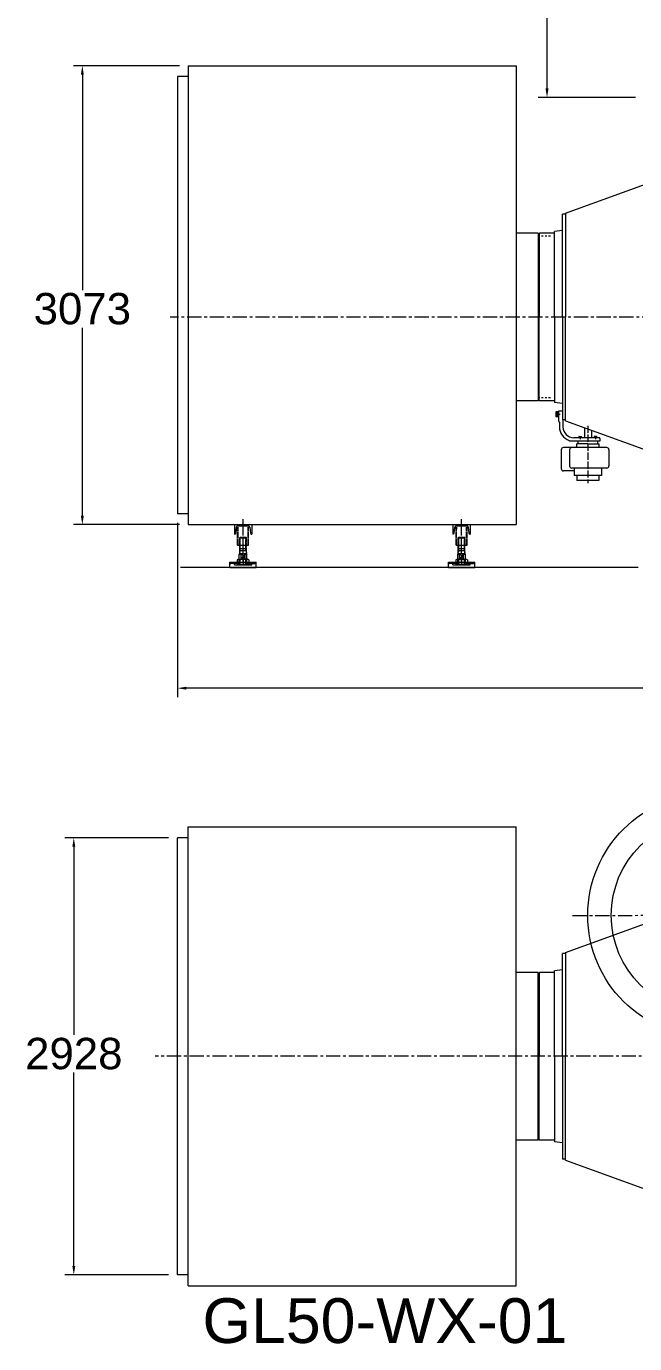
# Model space of a CAD drawing. Header units: millimetres. Extents: x -186 to 966092, y 1050 to 737262.
# Drawn here: x 657324 to 760856, y 198587 to 422723 of the extents above; entities that cross this region are included whole.
import ezdxf

# ---------------------------------------------------------------- set-up
doc = ezdxf.new("R2010")
doc.units = ezdxf.units.MM
doc.header["$LTSCALE"] = 25.4
for name, pattern in [('ACAD_ISO04W100', [30, 24, -3, 0, -3]), ('CENTER', [50.8, 31.75, -6.35, 6.35, -6.35]), ('EB_DASH', [6, 3, -3]), ('EB_DASHDOTDOT', [45, 30, -3, 3, -3, 3, -3])]:
    doc.linetypes.add(name, pattern=pattern)
doc.layers.get('Defpoints').update_dxf_attribs({"lineweight": 5})
doc.layers.add('CAXA1', color=5, linetype='CENTER', lineweight=5)
doc.layers.add('CAXAEB0', color=7, linetype='Continuous', lineweight=5)
doc.styles.add('Roman', font='arial.ttf')
doc.styles.get("Standard").update_dxf_attribs({"font": 'arial.ttf'})
doc.dimstyles.new('ISO-25', dxfattribs={"dimscale": 30, "dimtxt": 38.1, "dimasz": 38.1, "dimexe": 50.8, "dimexo": 50.8, "dimgap": 15.875, "dimtad": 1, "dimtih": 1, "dimtoh": 1, "dimdec": 1, "dimlfac": 0.03937, "dimdsep": 46, "dimtxsty": 'Standard', "dimcen": 63.5, "dimclrd": 7, "dimclre": 7, "dimclrt": 7, "dimadec": 0, "dimazin": 0, "dimtfac": 1, "dimtdec": 1, "dimtmove": 0, "dimatfit": 3, "dimfxl": 25.4, "dimlwd": 5, "dimlwe": 5, "dimarcsym": 0})

# ---------------------------------------------------------------- blocks, each defined once
blk = doc.blocks.new('*D247')
at = {"color": 7, "linetype": 'Continuous', "lineweight": 5, "transparency": 16777216}
for p, q in [((683369, 416027), (665331, 416027)), ((666855, 414503), (666855, 377857)), ((666855, 339461), (666855, 371454)), ((683369, 337937), (665331, 337937))]:
    blk.add_line(p, q, dxfattribs=at)
at = {"color": 7, "transparency": 16777216}
for points in [[(666601, 414503), (667109, 414503), (666855, 416027)], [(666601, 339461), (667109, 339461), (666855, 337937)]]:
    blk.add_solid(points, dxfattribs=at)
at = {"layer": 'Defpoints', "color": 0, "transparency": 16777216}
for p in [(666855, 416027), (684893, 416027), (684893, 337937)]:
    blk.add_point(p, dxfattribs=at)
at = {"color": 7, "lineweight": 5, "transparency": 16777216, "insert": (666855, 374656), "char_height": 5334, "attachment_point": 5, "style": 'Roman'}
blk.add_mtext('3073', dxfattribs=at)
blk = doc.blocks.new('*D253')
at = {"color": 7, "linetype": 'Continuous', "lineweight": 5, "transparency": 16777216}
for p, q in [((683034, 338272), (683034, 308589)), ((896978, 329276), (896978, 308589)), ((895454, 310113), (684558, 310113))]:
    blk.add_line(p, q, dxfattribs=at)
at = {"color": 7, "transparency": 16777216}
for points in [[(684558, 310367), (684558, 309859), (683034, 310113)], [(895454, 310367), (895454, 309859), (896978, 310113)]]:
    blk.add_solid(points, dxfattribs=at)
at = {"layer": 'Defpoints', "color": 0, "transparency": 16777216}
for p in [(683034, 339796), (896978, 330800), (683034, 310113)]:
    blk.add_point(p, dxfattribs=at)
at = {"color": 7, "lineweight": 5, "transparency": 16777216, "insert": (812088, 313257), "char_height": 5334, "attachment_point": 5, "style": 'Roman'}
blk.add_mtext('B', dxfattribs=at)
blk = doc.blocks.new('*D230')
at = {"color": 7, "linetype": 'Continuous', "lineweight": 5, "transparency": 16777216}
for p, q in [((751351, 507317), (744418, 507317)), ((745942, 505793), (745942, 465741)), ((745942, 412159), (745942, 459454)), ((761020, 410635), (744418, 410635))]:
    blk.add_line(p, q, dxfattribs=at)
at = {"color": 7, "transparency": 16777216}
for points in [[(745688, 505793), (746196, 505793), (745942, 507317)], [(745688, 412159), (746196, 412159), (745942, 410635)]]:
    blk.add_solid(points, dxfattribs=at)
at = {"layer": 'Defpoints', "color": 0, "transparency": 16777216}
for p in [(752875, 507317), (745942, 410635), (762544, 410635)]:
    blk.add_point(p, dxfattribs=at)
at = {"color": 7, "lineweight": 5, "transparency": 16777216, "insert": (745942, 462597), "char_height": 5334, "attachment_point": 5, "style": 'Roman'}
blk.add_mtext('F', dxfattribs=at)
blk = doc.blocks.new('*D233')
at = {"color": 7, "linetype": 'Continuous', "lineweight": 5, "transparency": 16777216}
for p, q in [((681510, 284660), (663878, 284660)), ((665402, 283136), (665402, 251114)), ((665402, 211813), (665402, 244715)), ((681510, 210289), (663878, 210289))]:
    blk.add_line(p, q, dxfattribs=at)
at = {"color": 7, "transparency": 16777216}
for points in [[(665148, 283136), (665656, 283136), (665402, 284660)], [(665148, 211813), (665656, 211813), (665402, 210289)]]:
    blk.add_solid(points, dxfattribs=at)
at = {"layer": 'Defpoints', "color": 0, "transparency": 16777216}
for p in [(665402, 284660), (683034, 284660), (683034, 210289)]:
    blk.add_point(p, dxfattribs=at)
at = {"color": 7, "lineweight": 5, "transparency": 16777216, "insert": (665402, 247914), "char_height": 5334, "attachment_point": 5, "style": 'Roman'}
blk.add_mtext('2928', dxfattribs=at)

msp = doc.modelspace()

# ---------------------------------------------------------------- linework, layer by layer
at = {"color": 7, "lineweight": 5}
for p, q in [((684893.26, 416026.54), (684893.26, 337936.78)), ((684893.26, 416026.54), (740697.06, 416026.54)), ((740697.06, 416026.54), (740697.06, 337936.78)), ((683033.98, 414167.26), (683033.98, 339796.06)), ((684893.26, 414167.26), (683033.98, 414167.26)), ((749109.28, 390917.29), (763343.09, 396097.62)), ((748580.41, 389717.68), (748580.41, 390777.52)), ((749109.28, 390777.52), (748580.41, 390777.52)), ((749109.28, 390917.29), (749109.28, 373263.1)), ((748580.41, 387988.15), (747204.54, 387806.99)), ((747204.54, 373263.1), (747204.54, 387797.27)), ((748580.41, 373263.1), (748580.41, 389717.68)), ((744415.62, 387523.78), (740697.06, 387523.78)), ((744415.62, 387523.78), (744415.62, 359002.43)), ((744675.92, 387523.78), (744601.55, 387449.41)), ((744601.55, 387449.41), (744601.55, 373263.1)), ((747204.54, 387523.78), (744675.92, 387523.78)), ((744601.55, 359076.8), (744601.55, 373263.1)), ((745868.13, 373263.1), (745868.13, 373263.22)), ((747204.54, 373263.1), (747204.54, 358719.22)), ((748580.38, 373263.1), (748580.41, 356473.86)), ((749109.28, 355608.91), (749109.28, 373263.1)), ((744415.62, 359002.43), (740697.06, 359002.43)), ((744675.92, 359002.43), (744601.55, 359076.8)), ((747204.54, 359002.43), (744675.92, 359002.43)), ((748580.41, 358538.05), (747204.54, 358719.22)), ((747464.84, 357105.99), (747464.84, 356287.91)), ((747836.7, 357105.99), (747464.84, 357105.99)), ((747836.7, 356896.45), (747464.84, 356896.45)), ((747836.7, 356497.45), (747464.84, 356497.45)), ((747836.7, 357105.99), (747836.7, 356287.91)), ((747836.7, 357054.47), (747911.07, 357054.47)), ((747911.07, 356677.34), (747836.7, 356743.39)), ((747911.07, 356649.13), (747836.7, 356715.18)), ((747911.07, 357254.77), (747911.07, 355469.79)), ((748580.41, 357254.75), (747911.07, 357254.77)), ((748580.41, 356473.86), (748580.41, 355748.69)), ((747836.7, 356287.91), (747464.84, 356287.91)), ((747836.7, 356339.44), (747911.07, 356339.44)), ((747911.07, 355469.79), (747911.07, 355469.79)), ((747911.07, 355469.79), (747948.25, 355469.79)), ((748059.81, 355358.24), (748059.81, 354577.34)), ((749109.28, 355748.69), (748580.41, 355748.69)), ((748654.78, 355748.69), (748654.78, 354577.34)), ((749109.28, 355608.91), (762227.52, 350834.59)), ((752298.97, 354448.04), (752298.97, 352718.06)), ((749770.35, 352158.27), (749770.35, 352123.09)), ((752893.94, 352123.09), (749770.35, 352123.09)), ((751592.44, 352718.06), (750514.06, 352718.06)), ((751220.59, 351676.86), (751220.59, 352123.09)), ((751360.03, 352903.99), (751360.03, 352718.06)), ((751397.22, 352941.17), (751787.67, 352941.17)), ((752893.94, 352718.06), (751592.44, 352718.06)), ((751824.85, 352903.99), (751824.85, 352718.06)), ((754195.43, 352718.06), (752893.94, 352718.06)), ((754939.1, 352123.09), (752893.94, 352123.09)), ((753488.91, 354014.97), (753488.91, 352718.06)), ((753963.02, 352903.99), (753963.02, 352718.06)), ((754390.66, 352941.17), (754000.21, 352941.17)), ((754827.54, 352718.06), (754195.43, 352718.06)), ((754427.84, 352903.99), (754427.84, 352718.06)), ((754567.29, 351676.86), (754567.29, 352123.09)), ((754939.1, 352606.5), (754939.1, 352123.09)), ((748375.89, 350672.85), (748375.89, 347465.4)), ((756091.9, 351044.71), (748747.74, 351044.71)), ((749783.71, 350672.85), (749783.71, 347932.04)), ((750997.47, 351044.71), (750997.47, 351676.86)), ((752893.94, 351676.86), (750997.47, 351676.86)), ((752893.94, 351676.86), (754790.4, 351676.86)), ((754790.4, 351044.71), (754790.4, 351676.86)), ((756463.76, 350672.85), (756463.76, 347932.04)), ((756091.9, 347560.19), (750155.56, 347560.19)), ((750579.95, 347560.19), (750579.95, 346313.97)), ((755207.92, 347560.19), (755207.92, 346313.97)), ((750579.95, 347093.54), (748747.74, 347093.54)), ((755207.92, 346313.97), (750579.95, 346313.97)), ((751024.77, 346313.97), (751024.77, 345466.87)), ((754763.1, 345466.87), (751024.77, 345466.87)), ((754763.1, 346313.97), (754763.1, 345466.87)), ((684893.26, 339796.06), (683033.98, 339796.06)), ((684893.26, 337936.78), (740697.06, 337936.78)), ((692727.64, 337936.78), (695702.48, 337936.78)), ((692727.64, 337936.78), (692727.64, 336337.8)), ((692819.86, 336337.8), (692727.64, 336337.8)), ((692967.86, 336471.74), (693068.99, 337482.97)), ((693364.99, 337750.86), (695065.13, 337750.86)), ((694215.06, 336226.25), (694215.06, 338048.34)), ((695361.14, 337482.97), (695462.26, 336471.74)), ((695610.26, 336337.8), (695702.48, 336337.8)), ((695702.48, 337936.78), (695702.48, 336337.8)), ((729913.24, 337936.78), (732888.08, 337936.78)), ((729913.24, 337936.78), (729913.24, 336337.8)), ((730005.46, 336337.8), (729913.24, 336337.8)), ((730153.46, 336471.74), (730254.59, 337482.97)), ((730550.59, 337750.86), (732250.73, 337750.86)), ((731400.66, 336226.25), (731400.66, 338048.34)), ((732546.74, 337482.97), (732647.86, 336471.74)), ((732795.86, 336337.8), (732888.08, 336337.8)), ((732888.08, 337936.78), (732888.08, 336337.8)), ((693285.42, 334470.91), (695144.7, 334470.91)), ((693657.28, 335717.59), (693731.65, 335791.96)), ((693657.28, 335717.59), (694772.84, 335717.59)), ((693657.28, 333008.57), (693657.28, 335717.59)), ((693727.72, 333527.9), (693731.65, 335791.96)), ((693731.65, 335791.96), (694698.47, 335791.96)), ((694772.84, 335717.59), (694698.47, 335791.96)), ((730471.02, 334470.91), (732330.3, 334470.91)), ((730842.88, 335717.59), (730917.25, 335791.96)), ((730842.88, 335717.59), (731958.44, 335717.59)), ((730842.88, 333008.57), (730842.88, 335717.59)), ((730913.32, 333527.9), (730917.25, 335791.96)), ((730917.25, 335791.96), (731884.07, 335791.96)), ((731958.44, 335717.59), (731884.07, 335791.96)), ((693227.48, 331979.28), (693227.48, 331224.7)), ((693474.38, 332053.79), (694955.75, 332053.79)), ((693638.68, 333008.57), (693564.31, 332934.2)), ((693564.31, 331409.59), (693564.31, 332934.2)), ((693564.31, 332934.2), (693879.87, 332934.2)), ((693638.68, 333901.03), (694791.44, 333901.03)), ((693638.68, 333008.57), (694791.44, 333008.57)), ((693657.28, 333529.17), (694772.84, 333529.17)), ((693727.72, 333527.9), (693657.28, 333188.83)), ((693721.27, 331224.7), (693721.27, 331979.28)), ((694550.25, 333008.57), (693879.87, 332116.12)), ((693879.87, 333008.57), (694550.25, 332116.12)), ((693879.87, 332116.12), (693879.87, 333008.57)), ((693879.87, 332116.12), (694550.25, 332116.12)), ((694215.06, 332128.31), (694215.06, 331038.62)), ((694550.25, 332116.12), (694550.25, 333008.57)), ((694550.25, 332934.2), (694865.81, 332934.2)), ((694702.4, 333527.9), (694772.84, 333188.83)), ((694708.85, 331224.7), (694708.85, 331979.28)), ((694791.44, 333008.57), (694865.81, 332934.2)), ((694865.81, 331409.59), (694865.81, 332934.2)), ((695202.64, 331979.28), (695202.64, 331224.7)), ((730413.08, 331979.28), (730413.08, 331224.7)), ((730659.98, 332053.79), (732141.35, 332053.79)), ((730824.28, 333008.57), (730749.91, 332934.2)), ((730749.91, 331409.59), (730749.91, 332934.2)), ((730749.91, 332934.2), (731065.47, 332934.2)), ((730824.28, 333901.03), (731977.04, 333901.03)), ((730824.28, 333008.57), (731977.04, 333008.57)), ((730842.88, 333529.17), (731958.44, 333529.17)), ((730913.32, 333527.9), (730842.88, 333188.83)), ((730906.87, 331224.7), (730906.87, 331979.28)), ((731735.85, 333008.57), (731065.47, 332116.12)), ((731065.47, 333008.57), (731735.85, 332116.12)), ((731065.47, 332116.12), (731065.47, 333008.57)), ((731065.47, 332116.12), (731735.85, 332116.12)), ((731400.66, 332128.31), (731400.66, 331038.62)), ((731735.85, 332116.12), (731735.85, 333008.57)), ((731735.85, 332934.2), (732051.41, 332934.2)), ((731888, 333527.9), (731958.44, 333188.83)), ((731894.45, 331224.7), (731894.45, 331979.28)), ((731977.04, 333008.57), (732051.41, 332934.2)), ((732051.41, 331409.59), (732051.41, 332934.2)), ((732388.24, 331979.28), (732388.24, 331224.7)), ((761465.52, 330628.7), (683552.59, 330628.7)), ((691983.92, 331558.34), (696446.2, 331558.34)), ((691983.92, 330628.7), (691983.92, 331558.34)), ((691983.92, 330628.7), (691983.92, 331149.29)), ((691983.92, 330628.7), (696446.2, 330628.7)), ((691983.92, 330628.7), (696446.2, 330628.7)), ((692727.64, 331335.22), (692169.85, 331335.22)), ((692727.64, 331112.11), (692727.64, 331558.34)), ((692727.64, 331558.34), (695702.48, 331558.34)), ((692727.64, 331112.11), (695702.48, 331112.11)), ((692802.01, 331335.22), (692802.01, 331558.34)), ((693211.05, 331335.22), (692802.01, 331335.22)), ((693211.05, 331335.22), (693211.05, 331558.34)), ((693359.79, 331112.11), (693359.79, 331409.59)), ((693564.31, 331409.59), (693359.79, 331409.59)), ((693378.38, 331186.48), (693378.38, 331409.59)), ((693378.38, 331186.48), (695051.74, 331186.48)), ((693474.38, 331150.18), (694955.75, 331150.18)), ((693527.13, 331409.59), (693527.13, 331558.34)), ((694865.81, 331409.59), (695070.33, 331409.59)), ((694902.99, 331409.59), (694902.99, 331558.34)), ((695051.74, 331186.48), (695051.74, 331409.59)), ((695070.33, 331112.11), (695070.33, 331409.59)), ((695219.07, 331335.22), (695219.07, 331558.34)), ((695219.07, 331335.22), (695628.11, 331335.22)), ((695628.11, 331335.22), (695628.11, 331558.34)), ((695702.48, 331112.11), (695702.48, 331558.34)), ((695702.48, 331335.22), (696260.27, 331335.22)), ((696446.2, 330628.7), (696446.2, 331558.34)), ((696446.2, 330628.7), (696446.2, 331149.29)), ((729169.52, 331558.34), (733631.8, 331558.34)), ((729169.52, 330628.7), (729169.52, 331558.34)), ((729169.52, 330628.7), (729169.52, 331149.29)), ((729169.52, 330628.7), (733631.8, 330628.7)), ((729169.52, 330628.7), (733631.8, 330628.7)), ((729913.24, 331335.22), (729355.45, 331335.22)), ((729913.24, 331112.11), (729913.24, 331558.34)), ((729913.24, 331558.34), (732888.08, 331558.34)), ((729913.24, 331112.11), (732888.08, 331112.11)), ((729987.61, 331335.22), (729987.61, 331558.34)), ((730396.65, 331335.22), (729987.61, 331335.22)), ((730396.65, 331335.22), (730396.65, 331558.34)), ((730545.39, 331112.11), (730545.39, 331409.59)), ((730749.91, 331409.59), (730545.39, 331409.59)), ((730563.98, 331186.48), (730563.98, 331409.59)), ((730563.98, 331186.48), (732237.34, 331186.48)), ((730659.98, 331150.18), (732141.35, 331150.18)), ((730712.73, 331409.59), (730712.73, 331558.34)), ((732051.41, 331409.59), (732255.93, 331409.59)), ((732088.59, 331409.59), (732088.59, 331558.34)), ((732237.34, 331186.48), (732237.34, 331409.59)), ((732255.93, 331112.11), (732255.93, 331409.59)), ((732404.67, 331335.22), (732404.67, 331558.34)), ((732404.67, 331335.22), (732813.71, 331335.22)), ((732813.71, 331335.22), (732813.71, 331558.34)), ((732888.08, 331112.11), (732888.08, 331558.34)), ((732888.08, 331335.22), (733445.87, 331335.22)), ((733631.8, 330628.7), (733631.8, 331558.34)), ((733631.8, 330628.7), (733631.8, 331149.29)), ((683033.98, 210288.83), (683033.98, 284660.03)), ((684893.26, 284660.03), (683033.98, 284660.03)), ((684893.26, 208429.55), (684893.26, 286519.31)), ((684893.26, 286519.31), (740697.06, 286519.31)), ((740697.06, 208429.55), (740697.06, 286519.31)), ((749109.28, 265128.63), (763343.09, 270308.95)), ((748580.38, 247474.43), (748580.41, 264988.85)), ((749109.28, 264988.85), (748580.41, 264988.85)), ((749109.28, 265128.63), (749109.28, 247474.43)), ((744415.62, 261735.11), (740697.06, 261735.11)), ((744415.62, 233213.76), (744415.62, 261735.11)), ((744675.92, 261735.11), (744601.55, 261660.74)), ((744601.55, 261660.74), (744601.55, 247474.43)), ((747204.54, 261735.11), (744675.92, 261735.11)), ((748580.41, 262199.48), (747204.54, 262018.32)), ((747204.54, 247474.43), (747204.54, 262018.32)), ((744601.55, 233288.13), (744601.55, 247474.43)), ((747204.54, 247474.43), (747204.54, 232940.27)), ((748580.41, 247474.43), (748580.41, 231019.86)), ((749109.28, 229820.24), (749109.28, 247474.43)), ((744415.62, 233213.76), (740697.06, 233213.76)), ((744675.92, 233213.76), (744601.55, 233288.13)), ((747204.54, 233213.76), (744675.92, 233213.76)), ((748580.41, 232749.39), (747204.54, 232930.55)), ((748580.41, 231019.86), (748580.41, 229960.02)), ((749109.28, 229960.02), (748580.41, 229960.02)), ((749109.28, 229820.24), (763343.09, 224639.92)), ((684893.26, 210288.83), (683033.98, 210288.83)), ((684893.26, 208429.55), (740697.06, 208429.55))]:
    msp.add_line(p, q, dxfattribs=at)
at = {"color": 7, "linetype": 'EB_DASH', "lineweight": 5, "ltscale": 4}
for p, q in [((746521.65, 387021.78), (744601.55, 387021.78)), ((746521.65, 359504.43), (744601.55, 359504.43))]:
    msp.add_line(p, q, dxfattribs=at)
at = {"color": 7, "linetype": 'ACAD_ISO04W100', "lineweight": 5, "ltscale": 0.3}
for p, q in [((748183.07, 356696.95), (747385.48, 356696.95)), ((751592.44, 353006.57), (751592.44, 352499.56)), ((754195.43, 353006.57), (754195.43, 352499.56))]:
    msp.add_line(p, q, dxfattribs=at)
at = {"color": 7, "linetype": 'ACAD_ISO04W100', "lineweight": 5, "ltscale": 2}
for p, q in [((752893.94, 354774.97), (752893.94, 344977.49)), ((694215.06, 331529.77), (694215.06, 338906.92)), ((731400.66, 331529.77), (731400.66, 338906.92))]:
    msp.add_line(p, q, dxfattribs=at)
at = {"color": 7, "lineweight": 5}
for radius in [20730.97, 16733.52]:
    msp.add_circle((773606.32, 271477.43), radius, dxfattribs=at)
for centre, radius, start, end in [((747948.25, 355358.24), 111.56, 0, 90), ((750514.06, 354577.34), 2454.25, 180, 250.5287794), ((750514.06, 354577.34), 1859.28, 180, 270), ((749658.79, 352158.27), 111.56, 0, 70.5287794), ((751397.22, 352903.99), 37.19, 90, 180), ((751787.67, 352903.99), 37.19, 0, 90), ((754000.21, 352903.99), 37.19, 90, 180), ((754390.66, 352903.99), 37.19, 0, 90), ((754827.54, 352606.5), 111.56, 0, 90), ((748747.74, 350672.85), 371.86, 90, 180), ((750155.56, 350672.85), 371.86, 90, 180), ((756091.9, 350672.85), 371.86, 0, 90), ((748747.74, 347465.4), 371.86, 180, 270), ((750155.56, 347932.04), 371.86, 180, 270), ((756091.9, 347932.04), 371.86, 270, 0), ((692819.86, 336486.55), 148.74, 270, 354.2894069), ((693364.99, 337453.37), 297.48, 90, 174.2894069), ((695065.13, 337453.37), 297.48, 5.7105931, 90), ((695610.26, 336486.55), 148.74, 185.7105931, 270), ((730005.46, 336486.55), 148.74, 270, 354.2894069), ((730550.59, 337453.37), 297.48, 90, 174.2894069), ((732250.73, 337453.37), 297.48, 5.7105931, 90), ((732795.86, 336486.55), 148.74, 185.7105931, 270), ((693474.38, 331607.51), 446.28, 56.4113187, 123.5886813), ((694215.06, 330380.44), 1673.35, 72.8370575, 107.1629425), ((694955.75, 331607.51), 446.28, 56.4113187, 123.5886813), ((730659.98, 331607.51), 446.28, 56.4113187, 123.5886813), ((731400.66, 330380.44), 1673.35, 72.8370575, 107.1629425), ((732141.35, 331607.51), 446.28, 56.4113187, 123.5886813), ((692169.85, 331149.29), 185.93, 90, 180), ((693474.38, 331596.46), 446.28, 236.4113187, 303.5886813), ((694215.06, 335855.6), 4743.49, 259.8407843, 280.1592157), ((694215.06, 332823.53), 1673.35, 252.8370575, 287.1629425), ((694955.75, 331596.46), 446.28, 236.4113187, 303.5886813), ((696260.27, 331149.29), 185.93, 0, 90), ((729355.45, 331149.29), 185.93, 90, 180), ((730659.98, 331596.46), 446.28, 236.4113187, 303.5886813), ((731400.66, 335855.6), 4743.49, 259.8407843, 280.1592157), ((731400.66, 332823.53), 1673.35, 252.8370575, 287.1629425), ((732141.35, 331596.46), 446.28, 236.4113187, 303.5886813), ((733445.87, 331149.29), 185.93, 0, 90)]:
    msp.add_arc(centre, radius, start, end, dxfattribs=at)
at = {"layer": 'CAXA1', "linetype": 'CENTER', "lineweight": 5, "ltscale": 3}
for p, q in [((810987.69, 373263.1), (681781.68, 373263.1)), ((750285.45, 271452.02), (796002.36, 271502.85)), ((892693.01, 247474.43), (679264.35, 247474.43))]:
    msp.add_line(p, q, dxfattribs=at)
at = {"layer": 'CAXAEB0', "color": 7, "linetype": 'EB_DASHDOTDOT', "lineweight": 5}
for p, q in [((693285.42, 334470.91), (693285.42, 337740.02)), ((693370.68, 334470.91), (693378.38, 337750.86)), ((695057.67, 334470.91), (695051.74, 337750.86)), ((695144.7, 334470.91), (695144.7, 337740.02)), ((730471.02, 334470.91), (730471.02, 337740.02)), ((730556.28, 334470.91), (730563.98, 337750.86)), ((732243.27, 334470.91), (732237.34, 337750.86)), ((732330.3, 334470.91), (732330.3, 337740.02)), ((694702.4, 333527.9), (694698.47, 335791.96)), ((694772.84, 333008.57), (694772.84, 335717.59)), ((731888, 333527.9), (731884.07, 335791.96)), ((731958.44, 333008.57), (731958.44, 335717.59))]:
    msp.add_line(p, q, dxfattribs=at)

# ---------------------------------------------------------------- texts
at = {"color": 7, "linetype": 'Continuous', "lineweight": 5, "insert": (749405.63, 206314.76), "char_height": 7620, "attachment_point": 3, "style": 'Roman'}
msp.add_mtext_dynamic_manual_height_columns('GL50-WX-01', width=82403.9018, gutter_width=25.4, heights=[0], dxfattribs=at)

# ---------------------------------------------------------------- dimensions: what is measured, and where the dimension line sits
at = {"color": 7, "lineweight": 5}
for base, p1, p2, angle, text, override, picture, middle in [((745942.2, 410634.63), (752875.34, 507317.19), (762543.6, 410634.63), 90, 'F', {"dimscale": 30, "dimtxt": 177.8, "dimasz": 50.8, "dimpost": '\\X', "dimtxsty": 'Roman'}, '*D230', (745942.2, 462597.46)), ((666854.73, 416026.54), (684893.26, 337936.78), (684893.26, 416026.54), 90, '3073', {"dimscale": 30, "dimtxt": 177.8, "dimasz": 50.8, "dimdec": 0, "dimpost": '\\X', "dimtxsty": 'Roman'}, '*D247', (666854.73, 374655.86)), ((683033.98, 310113.32), (896977.83, 330799.7), (683033.98, 339796.06), 180, 'B', {"dimscale": 30, "dimtxt": 177.8, "dimasz": 50.8, "dimpost": '\\X', "dimtxsty": 'Roman'}, '*D253', (812087.96, 310113.32))]:
    dim = msp.add_linear_dim(base=base, p1=p1, p2=p2, angle=angle, text=text, dimstyle='ISO-25', override=override, dxfattribs=at)
    dim.commit()
    dim.dimension.update_dxf_attribs({"geometry": picture, "text_midpoint": middle, "dimtype": 160})
dim = msp.add_linear_dim(base=(665401.81, 284660.03), p1=(683033.98, 210288.83), p2=(683033.98, 284660.03), angle=270, dimstyle='ISO-25', override={"dimscale": 30, "dimtxt": 177.8, "dimasz": 50.8, "dimdec": 0, "dimpost": '\\X', "dimtxsty": 'Roman'}, dxfattribs=at)
dim.commit()
dim.dimension.update_dxf_attribs({"geometry": '*D233', "text_midpoint": (665401.81, 247914.32), "dimtype": 160})

doc.saveas('drawing.dxf')
